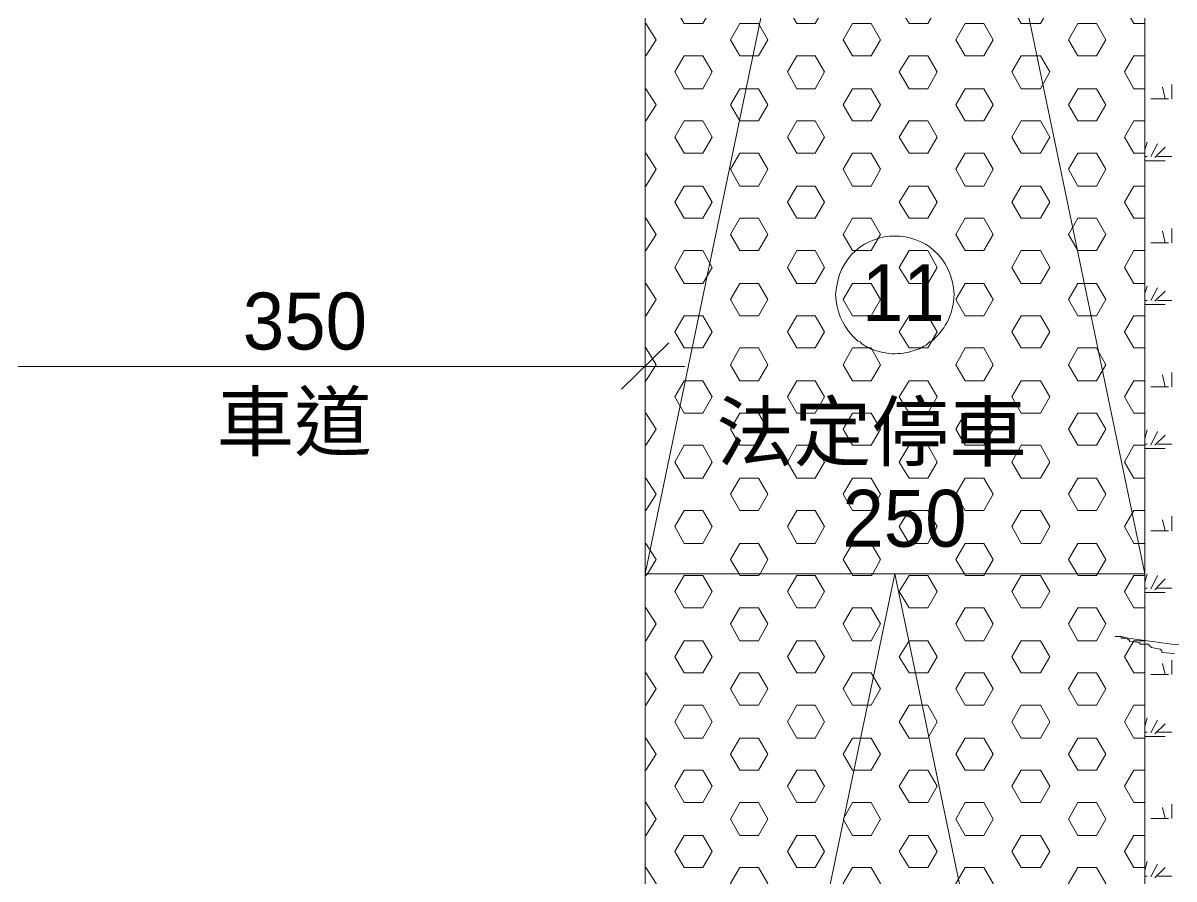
# Model space of a CAD drawing. Header units: millimetres. Extents: x -15161 to 10473752, y -72817 to 33960.
# Drawn here: x 76103 to 76678, y -42074 to -41646 of the extents above; entities that cross this region are included whole.
import ezdxf
from ezdxf import colors
from ezdxf.entities.mleader import LeaderData, LeaderLine
from ezdxf.enums import TextEntityAlignment as Align
from ezdxf.math import Vec2, Vec3

# ---------------------------------------------------------------- set-up
doc = ezdxf.new("R2010")
doc.units = ezdxf.units.MM
doc.layers.add('PDF_幾何圖形', color=7, linetype='Continuous')
doc.layers.add('PDF_文字', color=7, linetype='Continuous')
doc.styles.add('PDF PMingLiU', font='PMingLiU.ttf')
doc.styles.get("Standard").update_dxf_attribs({"font": 'arial.ttf'})

# ---------------------------------------------------------------- blocks, each defined once
blk = doc.blocks.new('建築底圖1140116')
at = {"layer": 'PDF_幾何圖形', "lineweight": 0}
blk.add_lwpolyline([(1839.01, -22577.18), (1488.86, -22577.18, -0.000209), (1488.43, -24980.84)], format="xyb", dxfattribs=at)
for points in [[(2126.08, -23358.36), (2088.82, -23358.36), (2088.82, -25158.67), (2389.01, -25158.67)], [(1839.01, -24558.7), (1839.01, -23958.32), (2088.82, -23958.32), (2088.82, -24558.7)], [(2088.82, -24558.7), (1963.91, -23958.32), (1839.01, -24558.7), (1963.91, -23958.32)], [(1839.01, -24558.7), (1839.01, -23958.32), (2088.82, -23958.32), (2088.82, -24558.7)], [(1867.8, -24266.98), (1858.49, -24266.98), (1853.83, -24275.45), (1858.49, -24283.49), (1867.8, -24283.49), (1872.46, -24275.45)], [(1924.11, -24266.98), (1914.8, -24266.98), (1910.14, -24275.45), (1914.8, -24283.49), (1924.11, -24283.49), (1928.77, -24275.45)], [(1980.43, -24266.98), (1971.11, -24266.98), (1966.03, -24275.45), (1971.11, -24283.49), (1980.43, -24283.49), (1985.08, -24275.45)], [(2036.74, -24266.98), (2027, -24266.98), (2022.34, -24275.45), (2027, -24283.49), (2036.74, -24283.49), (2041.4, -24275.45)], [(1895.75, -24283.49), (1886.43, -24283.49), (1881.77, -24291.54), (1886.43, -24299.58), (1895.75, -24299.58), (1900.4, -24291.54)], [(1952.06, -24283.49), (1942.74, -24283.49), (1938.09, -24291.54), (1942.74, -24299.58), (1952.06, -24299.58), (1956.72, -24291.54)], [(2008.37, -24283.49), (1999.06, -24283.49), (1994.4, -24291.54), (1999.06, -24299.58), (2008.37, -24299.58), (2013.03, -24291.54)], [(2064.68, -24283.49), (2055.37, -24283.49), (2050.71, -24291.54), (2055.37, -24299.58), (2064.68, -24299.58), (2069.34, -24291.54)], [(1867.8, -24299.58), (1858.49, -24299.58), (1853.83, -24307.63), (1858.49, -24316.09), (1867.8, -24316.09), (1872.46, -24307.63)], [(1924.11, -24299.58), (1914.8, -24299.58), (1910.14, -24307.63), (1914.8, -24316.09), (1924.11, -24316.09), (1928.77, -24307.63)], [(1980.43, -24299.58), (1971.11, -24299.58), (1966.03, -24307.63), (1971.11, -24316.09), (1980.43, -24316.09), (1985.08, -24307.63)], [(2036.74, -24299.58), (2027, -24299.58), (2022.34, -24307.63), (2027, -24316.09), (2036.74, -24316.09), (2041.4, -24307.63)], [(1895.75, -24316.09), (1886.43, -24316.09), (1881.77, -24324.14), (1886.43, -24332.18), (1895.75, -24332.18), (1900.4, -24324.14)], [(1952.06, -24316.09), (1942.74, -24316.09), (1938.09, -24324.14), (1942.74, -24332.18), (1952.06, -24332.18), (1956.72, -24324.14)], [(2008.37, -24316.09), (1999.06, -24316.09), (1994.4, -24324.14), (1999.06, -24332.18), (2008.37, -24332.18), (2013.03, -24324.14)], [(2064.68, -24316.09), (2055.37, -24316.09), (2050.71, -24324.14), (2055.37, -24332.18), (2064.68, -24332.18), (2069.34, -24324.14)], [(1867.8, -24332.18), (1858.49, -24332.18), (1853.83, -24340.23), (1858.49, -24348.27), (1867.8, -24348.27), (1872.46, -24340.23)], [(1924.11, -24332.18), (1914.8, -24332.18), (1910.14, -24340.23), (1914.8, -24348.27), (1924.11, -24348.27), (1928.77, -24340.23)], [(1980.43, -24332.18), (1971.11, -24332.18), (1966.03, -24340.23), (1971.11, -24348.27), (1980.43, -24348.27), (1985.08, -24340.23)], [(2036.74, -24332.18), (2027, -24332.18), (2022.34, -24340.23), (2027, -24348.27), (2036.74, -24348.27), (2041.4, -24340.23)], [(1895.75, -24348.27), (1886.43, -24348.27), (1881.77, -24356.32), (1886.43, -24364.78), (1895.75, -24364.78), (1900.4, -24356.32)], [(1952.06, -24348.27), (1942.74, -24348.27), (1938.09, -24356.32), (1942.74, -24364.78), (1952.06, -24364.78), (1956.72, -24356.32)], [(2008.37, -24348.27), (1999.06, -24348.27), (1994.4, -24356.32), (1999.06, -24364.78), (2008.37, -24364.78), (2013.03, -24356.32)], [(2064.68, -24348.27), (2055.37, -24348.27), (2050.71, -24356.32), (2055.37, -24364.78), (2064.68, -24364.78), (2069.34, -24356.32)], [(1867.8, -24364.78), (1858.49, -24364.78), (1853.83, -24372.83), (1858.49, -24380.87), (1867.8, -24380.87), (1872.46, -24372.83)], [(1924.11, -24364.78), (1914.8, -24364.78), (1910.14, -24372.83), (1914.8, -24380.87), (1924.11, -24380.87), (1928.77, -24372.83)], [(1980.43, -24364.78), (1971.11, -24364.78), (1966.03, -24372.83), (1971.11, -24380.87), (1980.43, -24380.87), (1985.08, -24372.83)], [(2036.74, -24364.78), (2027, -24364.78), (2022.34, -24372.83), (2027, -24380.87), (2036.74, -24380.87), (2041.4, -24372.83)], [(1895.75, -24380.87), (1886.43, -24380.87), (1881.77, -24388.92), (1886.43, -24396.96), (1895.75, -24396.96), (1900.4, -24388.92)], [(1952.06, -24380.87), (1942.74, -24380.87), (1938.09, -24388.92), (1942.74, -24396.96), (1952.06, -24396.96), (1956.72, -24388.92)], [(2008.37, -24380.87), (1999.06, -24380.87), (1994.4, -24388.92), (1999.06, -24396.96), (2008.37, -24396.96), (2013.03, -24388.92)], [(2064.68, -24380.87), (2055.37, -24380.87), (2050.71, -24388.92), (2055.37, -24396.96), (2064.68, -24396.96), (2069.34, -24388.92)], [(1867.8, -24396.96), (1858.49, -24396.96), (1853.83, -24405.43), (1858.49, -24413.48), (1867.8, -24413.48), (1872.46, -24405.43)], [(1924.11, -24396.96), (1914.8, -24396.96), (1910.14, -24405.43), (1914.8, -24413.48), (1924.11, -24413.48), (1928.77, -24405.43)], [(1980.43, -24396.96), (1971.11, -24396.96), (1966.03, -24405.43), (1971.11, -24413.48), (1980.43, -24413.48), (1985.08, -24405.43)], [(2036.74, -24396.96), (2027, -24396.96), (2022.34, -24405.43), (2027, -24413.48), (2036.74, -24413.48), (2041.4, -24405.43)], [(1895.75, -24413.48), (1886.43, -24413.48), (1881.77, -24421.52), (1886.43, -24429.57), (1895.75, -24429.57), (1900.4, -24421.52)], [(1952.06, -24413.48), (1942.74, -24413.48), (1938.09, -24421.52), (1942.74, -24429.57), (1952.06, -24429.57), (1956.72, -24421.52)], [(2008.37, -24413.48), (1999.06, -24413.48), (1994.4, -24421.52), (1999.06, -24429.57), (2008.37, -24429.57), (2013.03, -24421.52)], [(2064.68, -24413.48), (2055.37, -24413.48), (2050.71, -24421.52), (2055.37, -24429.57), (2064.68, -24429.57), (2069.34, -24421.52)], [(1867.8, -24429.57), (1858.49, -24429.57), (1853.83, -24437.61), (1858.49, -24445.65), (1867.8, -24445.65), (1872.46, -24437.61)], [(1924.11, -24429.57), (1914.8, -24429.57), (1910.14, -24437.61), (1914.8, -24445.65), (1924.11, -24445.65), (1928.77, -24437.61)], [(1980.43, -24429.57), (1971.11, -24429.57), (1966.03, -24437.61), (1971.11, -24445.65), (1980.43, -24445.65), (1985.08, -24437.61)], [(2036.74, -24429.57), (2027, -24429.57), (2022.34, -24437.61), (2027, -24445.65), (2036.74, -24445.65), (2041.4, -24437.61)], [(1895.75, -24445.65), (1886.43, -24445.65), (1881.77, -24454.12), (1886.43, -24462.17), (1895.75, -24462.17), (1900.4, -24454.12)], [(1952.06, -24445.65), (1942.74, -24445.65), (1938.09, -24454.12), (1942.74, -24462.17), (1952.06, -24462.17), (1956.72, -24454.12)], [(2008.37, -24445.65), (1999.06, -24445.65), (1994.4, -24454.12), (1999.06, -24462.17), (2008.37, -24462.17), (2013.03, -24454.12)], [(2064.68, -24445.65), (2055.37, -24445.65), (2050.71, -24454.12), (2055.37, -24462.17), (2064.68, -24462.17), (2069.34, -24454.12)], [(1867.8, -24462.17), (1858.49, -24462.17), (1853.83, -24470.21), (1858.49, -24478.26), (1867.8, -24478.26), (1872.46, -24470.21)], [(1924.11, -24462.17), (1914.8, -24462.17), (1910.14, -24470.21), (1914.8, -24478.26), (1924.11, -24478.26), (1928.77, -24470.21)], [(1980.43, -24462.17), (1971.11, -24462.17), (1966.03, -24470.21), (1971.11, -24478.26), (1980.43, -24478.26), (1985.08, -24470.21)], [(2036.74, -24462.17), (2027, -24462.17), (2022.34, -24470.21), (2027, -24478.26), (2036.74, -24478.26), (2041.4, -24470.21)], [(1895.75, -24478.26), (1886.43, -24478.26), (1881.77, -24486.3), (1886.43, -24494.35), (1895.75, -24494.35), (1900.4, -24486.3)], [(1952.06, -24478.26), (1942.74, -24478.26), (1938.09, -24486.3), (1942.74, -24494.35), (1952.06, -24494.35), (1956.72, -24486.3)], [(2008.37, -24478.26), (1999.06, -24478.26), (1994.4, -24486.3), (1999.06, -24494.35), (2008.37, -24494.35), (2013.03, -24486.3)], [(2064.68, -24478.26), (2055.37, -24478.26), (2050.71, -24486.3), (2055.37, -24494.35), (2064.68, -24494.35), (2069.34, -24486.3)], [(1867.8, -24494.35), (1858.49, -24494.35), (1853.83, -24502.81), (1858.49, -24510.86), (1867.8, -24510.86), (1872.46, -24502.81)], [(1924.11, -24494.35), (1914.8, -24494.35), (1910.14, -24502.81), (1914.8, -24510.86), (1924.11, -24510.86), (1928.77, -24502.81)], [(1980.43, -24494.35), (1971.11, -24494.35), (1966.03, -24502.81), (1971.11, -24510.86), (1980.43, -24510.86), (1985.08, -24502.81)], [(2036.74, -24494.35), (2027, -24494.35), (2022.34, -24502.81), (2027, -24510.86), (2036.74, -24510.86), (2041.4, -24502.81)], [(1895.75, -24510.86), (1886.43, -24510.86), (1881.77, -24518.9), (1886.43, -24526.95), (1895.75, -24526.95), (1900.4, -24518.9)], [(1952.06, -24510.86), (1942.74, -24510.86), (1938.09, -24518.9), (1942.74, -24526.95), (1952.06, -24526.95), (1956.72, -24518.9)], [(2008.37, -24510.86), (1999.06, -24510.86), (1994.4, -24518.9), (1999.06, -24526.95), (2008.37, -24526.95), (2013.03, -24518.9)], [(2064.68, -24510.86), (2055.37, -24510.86), (2050.71, -24518.9), (2055.37, -24526.95), (2064.68, -24526.95), (2069.34, -24518.9)], [(1867.8, -24526.95), (1858.49, -24526.95), (1853.83, -24534.99), (1858.49, -24543.46), (1867.8, -24543.46), (1872.46, -24534.99)], [(1924.11, -24526.95), (1914.8, -24526.95), (1910.14, -24534.99), (1914.8, -24543.46), (1924.11, -24543.46), (1928.77, -24534.99)], [(1980.43, -24526.95), (1971.11, -24526.95), (1966.03, -24534.99), (1971.11, -24543.46), (1980.43, -24543.46), (1985.08, -24534.99)], [(2036.74, -24526.95), (2027, -24526.95), (2022.34, -24534.99), (2027, -24543.46), (2036.74, -24543.46), (2041.4, -24534.99)], [(1895.75, -24543.46), (1886.43, -24543.46), (1881.77, -24551.51), (1886.01, -24558.7), (1886.43, -24559.55), (1895.75, -24559.55), (1896.59, -24558.7), (1900.4, -24551.51)], [(1952.06, -24543.46), (1942.74, -24543.46), (1938.09, -24551.51), (1942.32, -24558.7), (1942.74, -24559.55), (1952.06, -24559.55), (1952.91, -24558.7), (1956.72, -24551.51)], [(2008.37, -24543.46), (1999.06, -24543.46), (1994.4, -24551.51), (1998.63, -24558.7), (1999.06, -24559.55), (2008.37, -24559.55), (2008.8, -24558.7), (2013.03, -24551.51)], [(2064.68, -24543.46), (2055.37, -24543.46), (2050.71, -24551.51), (2054.95, -24558.7), (2055.37, -24559.55), (2064.68, -24559.55), (2065.11, -24558.7), (2069.34, -24551.51)], [(1839.01, -25158.67), (1839.01, -24558.7), (2088.82, -24558.7), (2088.82, -25158.67)], [(1839.01, -25408.9), (2389.01, -25283.57), (1839.01, -25158.67), (1963.91, -24558.7), (2088.82, -25158.67), (1963.91, -24558.7), (1839.01, -25158.67), (2389.01, -25283.57)], [(1839.01, -25158.67), (1839.01, -24558.7), (2088.82, -24558.7), (2088.82, -25158.67)], [(1867.8, -24559.55), (1858.49, -24559.55), (1853.83, -24567.59), (1858.49, -24575.64), (1867.8, -24575.64), (1872.46, -24567.59)], [(1924.11, -24559.55), (1914.8, -24559.55), (1910.14, -24567.59), (1914.8, -24575.64), (1924.11, -24575.64), (1928.77, -24567.59)], [(1980.43, -24559.55), (1971.11, -24559.55), (1966.03, -24567.59), (1971.11, -24575.64), (1980.43, -24575.64), (1985.08, -24567.59)], [(2036.74, -24559.55), (2027, -24559.55), (2022.34, -24567.59), (2027, -24575.64), (2036.74, -24575.64), (2041.4, -24567.59)], [(1895.75, -24575.64), (1886.43, -24575.64), (1881.77, -24583.68), (1886.43, -24592.15), (1895.75, -24592.15), (1900.4, -24583.68)], [(1952.06, -24575.64), (1942.74, -24575.64), (1938.09, -24583.68), (1942.74, -24592.15), (1952.06, -24592.15), (1956.72, -24583.68)], [(2008.37, -24575.64), (1999.06, -24575.64), (1994.4, -24583.68), (1999.06, -24592.15), (2008.37, -24592.15), (2013.03, -24583.68)], [(2064.68, -24575.64), (2055.37, -24575.64), (2050.71, -24583.68), (2055.37, -24592.15), (2064.68, -24592.15), (2069.34, -24583.68)], [(1867.8, -24592.15), (1858.49, -24592.15), (1853.83, -24600.2), (1858.49, -24608.24), (1867.8, -24608.24), (1872.46, -24600.2)], [(1924.11, -24592.15), (1914.8, -24592.15), (1910.14, -24600.2), (1914.8, -24608.24), (1924.11, -24608.24), (1928.77, -24600.2)], [(1980.43, -24592.15), (1971.11, -24592.15), (1966.03, -24600.2), (1971.11, -24608.24), (1980.43, -24608.24), (1985.08, -24600.2)], [(2036.74, -24592.15), (2027, -24592.15), (2022.34, -24600.2), (2027, -24608.24), (2036.74, -24608.24), (2041.4, -24600.2)], [(1895.75, -24608.24), (1886.43, -24608.24), (1881.77, -24616.29), (1886.43, -24624.33), (1895.75, -24624.33), (1900.4, -24616.29)], [(1952.06, -24608.24), (1942.74, -24608.24), (1938.09, -24616.29), (1942.74, -24624.33), (1952.06, -24624.33), (1956.72, -24616.29)], [(2008.37, -24608.24), (1999.06, -24608.24), (1994.4, -24616.29), (1999.06, -24624.33), (2008.37, -24624.33), (2013.03, -24616.29)], [(2064.68, -24608.24), (2055.37, -24608.24), (2050.71, -24616.29), (2055.37, -24624.33), (2064.68, -24624.33), (2069.34, -24616.29)], [(1867.8, -24624.33), (1858.49, -24624.33), (1853.83, -24632.8), (1858.49, -24640.84), (1867.8, -24640.84), (1872.46, -24632.8)], [(1924.11, -24624.33), (1914.8, -24624.33), (1910.14, -24632.8), (1914.8, -24640.84), (1924.11, -24640.84), (1928.77, -24632.8)], [(1980.43, -24624.33), (1971.11, -24624.33), (1966.03, -24632.8), (1971.11, -24640.84), (1980.43, -24640.84), (1985.08, -24632.8)], [(2036.74, -24624.33), (2027, -24624.33), (2022.34, -24632.8), (2027, -24640.84), (2036.74, -24640.84), (2041.4, -24632.8)], [(1895.75, -24640.84), (1886.43, -24640.84), (1881.77, -24648.89), (1886.43, -24656.93), (1895.75, -24656.93), (1900.4, -24648.89)], [(1952.06, -24640.84), (1942.74, -24640.84), (1938.09, -24648.89), (1942.74, -24656.93), (1952.06, -24656.93), (1956.72, -24648.89)], [(2008.37, -24640.84), (1999.06, -24640.84), (1994.4, -24648.89), (1999.06, -24656.93), (2008.37, -24656.93), (2013.03, -24648.89)], [(2064.68, -24640.84), (2055.37, -24640.84), (2050.71, -24648.89), (2055.37, -24656.93), (2064.68, -24656.93), (2069.34, -24648.89)], [(1867.8, -24656.93), (1858.49, -24656.93), (1853.83, -24664.98), (1858.49, -24673.02), (1867.8, -24673.02), (1872.46, -24664.98)], [(1924.11, -24656.93), (1914.8, -24656.93), (1910.14, -24664.98), (1914.8, -24673.02), (1924.11, -24673.02), (1928.77, -24664.98)], [(1980.43, -24656.93), (1971.11, -24656.93), (1966.03, -24664.98), (1971.11, -24673.02), (1980.43, -24673.02), (1985.08, -24664.98)], [(2036.74, -24656.93), (2027, -24656.93), (2022.34, -24664.98), (2027, -24673.02), (2036.74, -24673.02), (2041.4, -24664.98)], [(1895.75, -24673.02), (1886.43, -24673.02), (1881.77, -24681.49), (1886.43, -24689.53), (1895.75, -24689.53), (1900.4, -24681.49)], [(1952.06, -24673.02), (1942.74, -24673.02), (1938.09, -24681.49), (1942.74, -24689.53), (1952.06, -24689.53), (1956.72, -24681.49)], [(2008.37, -24673.02), (1999.06, -24673.02), (1994.4, -24681.49), (1999.06, -24689.53), (2008.37, -24689.53), (2013.03, -24681.49)], [(2064.68, -24673.02), (2055.37, -24673.02), (2050.71, -24681.49), (2055.37, -24689.53), (2064.68, -24689.53), (2069.34, -24681.49)], [(1867.8, -24689.53), (1858.49, -24689.53), (1853.83, -24697.58), (1858.49, -24705.62), (1867.8, -24705.62), (1872.46, -24697.58)], [(1924.11, -24689.53), (1914.8, -24689.53), (1910.14, -24697.58), (1914.8, -24705.62), (1924.11, -24705.62), (1928.77, -24697.58)], [(1980.43, -24689.53), (1971.11, -24689.53), (1966.03, -24697.58), (1971.11, -24705.62), (1980.43, -24705.62), (1985.08, -24697.58)], [(2036.74, -24689.53), (2027, -24689.53), (2022.34, -24697.58), (2027, -24705.62), (2036.74, -24705.62), (2041.4, -24697.58)], [(1895.75, -24705.62), (1886.43, -24705.62), (1881.77, -24713.67), (1886.43, -24722.14), (1895.75, -24722.14), (1900.4, -24713.67)], [(1952.06, -24705.62), (1942.74, -24705.62), (1938.09, -24713.67), (1942.74, -24722.14), (1952.06, -24722.14), (1956.72, -24713.67)], [(2008.37, -24705.62), (1999.06, -24705.62), (1994.4, -24713.67), (1999.06, -24722.14), (2008.37, -24722.14), (2013.03, -24713.67)], [(2064.68, -24705.62), (2055.37, -24705.62), (2050.71, -24713.67), (2055.37, -24722.14), (2064.68, -24722.14), (2069.34, -24713.67)]]:
    blk.add_lwpolyline(points, close=True, dxfattribs=at)
at = {"layer": 'PDF_幾何圖形', "lineweight": 5}
for points in [[(1839.01, -24558.7), (1839.01, -23958.32), (2088.82, -23958.32), (2088.82, -24558.7)], [(1839.01, -25158.67), (1839.01, -24558.7), (2088.82, -24558.7), (2088.82, -25158.67)]]:
    blk.add_lwpolyline(points, close=True, dxfattribs=at)
at = {"layer": 'PDF_幾何圖形', "lineweight": 0}
for points in [[(2088.82, -24266.98), (2083.31, -24266.98), (2078.66, -24275.45), (2083.31, -24283.49), (2088.82, -24283.49)], [(1839.01, -24299.58), (1839.43, -24299.58), (1844.52, -24291.54), (1839.43, -24283.49), (1839.01, -24283.49)], [(2088.82, -24299.58), (2083.31, -24299.58), (2078.66, -24307.63), (2083.31, -24316.09), (2088.82, -24316.09)], [(1839.01, -24332.18), (1839.43, -24332.18), (1844.52, -24324.14), (1839.43, -24316.09), (1839.01, -24316.09)], [(2098.98, -24321.17), (2097.71, -24315.25)], [(2102.37, -24321.17), (2102.37, -24313.98)], [(2091.78, -24321.17), (2100.67, -24321.17)], [(2088.82, -24332.18), (2083.31, -24332.18), (2078.66, -24340.23), (2083.31, -24348.27), (2088.82, -24348.27)], [(2088.82, -24346.58), (2090.09, -24342.77)], [(2091.78, -24349.97), (2095.17, -24343.61)], [(2093.9, -24350.39), (2098.98, -24345.31)], [(1839.01, -24364.78), (1839.43, -24364.78), (1844.52, -24356.32), (1839.43, -24348.27), (1839.01, -24348.27)], [(2088.82, -24349.97), (2090.09, -24349.97)], [(2095.17, -24349.97), (2102.37, -24349.97)], [(2088.82, -24352.08), (2098.98, -24352.08)], [(2088.82, -24364.78), (2083.31, -24364.78), (2078.66, -24372.83), (2083.31, -24380.87), (2088.82, -24380.87)], [(1839.01, -24396.96), (1839.43, -24396.96), (1844.52, -24388.92), (1839.43, -24380.87), (1839.01, -24380.87)], [(2102.37, -24393.15), (2102.37, -24385.96)], [(2098.98, -24393.15), (2097.71, -24387.23)], [(2088.82, -24396.96), (2083.31, -24396.96), (2078.66, -24405.43), (2083.31, -24413.48), (2088.82, -24413.48)], [(2091.78, -24393.15), (2100.67, -24393.15)], [(1839.01, -24429.57), (1839.43, -24429.57), (1844.52, -24421.52), (1839.43, -24413.48), (1839.01, -24413.48)], [(2088.82, -24418.56), (2090.09, -24414.75)], [(2091.78, -24421.94), (2095.17, -24415.59)], [(2093.9, -24422.37), (2098.98, -24417.29)], [(2088.82, -24421.94), (2090.09, -24421.94)], [(2088.82, -24424.06), (2098.98, -24424.06)], [(2095.17, -24421.94), (2102.37, -24421.94)], [(2088.82, -24429.57), (2083.31, -24429.57), (2078.66, -24437.61), (2083.31, -24445.65), (2088.82, -24445.65)], [(1839.01, -24462.17), (1839.43, -24462.17), (1844.52, -24454.12), (1839.43, -24445.65), (1839.01, -24445.65)], [(1839.01, -24454.97), (1839.43, -24455.39)], [(2098.98, -24465.13), (2097.71, -24459.2)], [(2102.37, -24465.13), (2102.37, -24457.93)], [(2088.82, -24462.17), (2083.31, -24462.17), (2078.66, -24470.21), (2083.31, -24478.26), (2088.82, -24478.26)], [(2091.78, -24465.13), (2100.67, -24465.13)], [(1839.01, -24494.35), (1839.43, -24494.35), (1844.52, -24486.3), (1839.43, -24478.26), (1839.01, -24478.26)], [(1839.01, -24481.22), (1839.43, -24481.64)], [(2088.82, -24490.96), (2090.09, -24486.72)], [(2091.78, -24494.35), (2095.17, -24487.57)], [(2093.9, -24494.35), (2098.98, -24489.27)], [(2088.82, -24494.35), (2083.31, -24494.35), (2078.66, -24502.81), (2083.31, -24510.86), (2088.82, -24510.86)], [(2088.82, -24493.92), (2090.09, -24493.92)], [(2095.17, -24493.92), (2102.37, -24493.92)], [(2088.82, -24496.04), (2098.98, -24496.04)], [(1839.01, -24526.95), (1839.43, -24526.95), (1844.52, -24518.9), (1839.43, -24510.86), (1839.01, -24510.86)], [(2088.82, -24526.95), (2083.31, -24526.95), (2078.66, -24534.99), (2083.31, -24543.46), (2088.82, -24543.46)], [(2102.37, -24537.11), (2102.37, -24529.91)], [(2098.98, -24537.11), (2097.71, -24531.61)], [(2091.78, -24537.11), (2100.67, -24537.11)], [(1839.01, -24559.55), (1839.43, -24559.55), (1840.28, -24558.7), (1844.52, -24551.51), (1839.43, -24543.46), (1839.01, -24543.46)], [(2088.82, -24562.94), (2090.09, -24558.7)], [(2088.82, -24559.55), (2083.31, -24559.55), (2078.66, -24567.59), (2083.31, -24575.64), (2088.82, -24575.64)], [(2091.78, -24566.32), (2095.17, -24559.55)], [(2093.9, -24566.75), (2098.98, -24561.24)], [(2088.82, -24565.9), (2090.09, -24565.9)], [(2088.82, -24568.02), (2098.98, -24568.02)], [(2095.17, -24565.9), (2102.37, -24565.9)], [(1839.01, -24592.15), (1839.43, -24592.15), (1844.52, -24583.68), (1839.43, -24575.64), (1839.01, -24575.64)], [(2088.82, -24592.15), (2083.31, -24592.15), (2078.66, -24600.2), (2083.31, -24608.24), (2088.82, -24608.24)], [(2098.98, -24609.09), (2097.71, -24603.58)], [(2102.37, -24609.09), (2102.37, -24601.89)], [(1839.01, -24624.33), (1839.43, -24624.33), (1844.52, -24616.29), (1839.43, -24608.24), (1839.01, -24608.24)], [(2091.78, -24609.09), (2100.67, -24609.09)], [(2088.82, -24624.33), (2083.31, -24624.33), (2078.66, -24632.8), (2083.31, -24640.84), (2088.82, -24640.84)], [(2088.82, -24634.92), (2090.09, -24630.68)], [(2091.78, -24638.3), (2095.17, -24631.95)], [(2093.9, -24638.73), (2098.98, -24633.65)], [(2088.82, -24637.88), (2090.09, -24637.88)], [(2095.17, -24637.88), (2102.37, -24637.88)], [(1839.01, -24656.93), (1839.43, -24656.93), (1844.52, -24648.89), (1839.43, -24640.84), (1839.01, -24640.84)], [(2088.82, -24640), (2098.98, -24640)], [(2088.82, -24656.93), (2083.31, -24656.93), (2078.66, -24664.98), (2083.31, -24673.02), (2088.82, -24673.02)], [(1839.01, -24689.53), (1839.43, -24689.53), (1844.52, -24681.49), (1839.43, -24673.02), (1839.01, -24673.02)], [(2102.37, -24681.07), (2102.37, -24673.87)], [(2098.98, -24681.07), (2097.71, -24675.56)], [(2091.78, -24681.07), (2100.67, -24681.07)], [(2088.82, -24689.53), (2083.31, -24689.53), (2078.66, -24697.58), (2083.31, -24705.62), (2088.82, -24705.62)], [(2088.82, -24706.89), (2090.09, -24702.66)], [(1839.01, -24722.14), (1839.43, -24722.14), (1844.52, -24713.67), (1839.43, -24705.62), (1839.01, -24705.62)], [(2091.78, -24710.28), (2095.17, -24703.93)], [(2093.9, -24710.7), (2098.98, -24705.62)], [(2088.82, -24709.86), (2090.09, -24709.86)], [(2095.17, -24709.86), (2102.37, -24709.86)]]:
    blk.add_lwpolyline(points, dxfattribs=at)
at = {"layer": 'PDF_幾何圖形', "lineweight": 9}
for points in [[(1850.87, -24443.11), (1827.16, -24466.4)], [(1839.01, -24471.06), (1839.01, -24444.81)], [(1468.96, -24454.97), (1488.86, -24454.97), (1839.01, -24454.97), (1858.91, -24454.97)]]:
    blk.add_lwpolyline(points, dxfattribs=at)
at = {"layer": 'PDF_幾何圖形', "lineweight": 5}
blk.add_lwpolyline([(1942.74, -24439.73), (1945.29, -24442.27), (1946.56, -24442.69)], dxfattribs=at)
blk.add_lwpolyline([(1963.91, -24448.62, 0.090274), (1974.92, -24446.5), (1976.19, -24446.08), (1977.04, -24445.65), (1978.31, -24444.81), (1979.58, -24444.38)], format="xyb", dxfattribs=at)
at = {"layer": 'PDF_幾何圖形', "lineweight": 13}
blk.add_lwpolyline([(2074, -24590.04), (2076.96, -24590.04), (2074, -24590.04)], dxfattribs=at)
blk.add_lwpolyline([(2076.96, -24590.88), (2076.96, -24590.04), (2080.35, -24590.88)], close=True, dxfattribs=at)
blk.add_lwpolyline([(2103.64, -24598.5), (2097.29, -24598.08), (2097.29, -24597.23), (2096.44, -24596.39), (2092.21, -24595.54), (2090.51, -24593.85), (2086.28, -24593.85), (2086.28, -24593), (2081.2, -24592.58), (2081.2, -24591.73), (2080.35, -24591.73), (2080.35, -24590.88, 0.003426), (2119.3, -24595.96)], format="xyb", dxfattribs=at)
at = {"layer": 'PDF_幾何圖形', "lineweight": 0}
blk.add_open_spline([(1839.01, -24903.78), (1839.01, -24128.24), (1839.01, -23352.71), (1839.01, -22577.18)], degree=3, dxfattribs=at)
at = {"layer": 'PDF_幾何圖形', "lineweight": 5}
for points in [[(1993.55, -24418.98), (1991.07, -24380.01), (1936.76, -24380.01), (1934.28, -24418.98)], [(1934.28, -24418.98), (1934.83, -24427.82), (1936.88, -24432.96), (1942.74, -24439.73)], [(1984.24, -24440.57), (1990.62, -24433.74), (1992.99, -24428.22), (1993.55, -24418.98)], [(1946.56, -24442.69), (1948.64, -24445.15), (1948.8, -24444.19), (1951.64, -24446.08)], [(1979.58, -24444.38), (1982.95, -24440.64), (1980.86, -24444.31), (1984.24, -24440.57)], [(1951.64, -24446.08), (1955.63, -24447.59), (1959.65, -24448.63), (1963.91, -24448.62)]]:
    blk.add_open_spline(points, degree=3, dxfattribs=at)
at = {"layer": 'PDF_文字', "char_height": 28.447, "attachment_point": 4, "style": 'PDF PMingLiU'}
for s, insert in [('11', (1947.4, -24418.07)), ('350', (1637.89, -24432.47)), ('車道', (1624.77, -24484.12)), ('法定停車', (1874.58, -24489.2)), ('250', (1937.66, -24531.12))]:
    blk.add_mtext(s, dxfattribs=dict(at, insert=insert))
blk = doc.blocks.new('_DetailCallout')
at = {"color": 0, "linetype": 'ByBlock', "lineweight": -2, "transparency": 16777216}
blk.add_line((8, 0), (-8, 0), dxfattribs=at)
blk.add_circle((0, 0), 8, dxfattribs=at)
at = {"color": 0, "transparency": 16777216}
for tag, p in [('視圖號碼', (0, 1)), ('圖紙號碼', (0, -6))]:
    blk.add_attdef(tag, text='', height=3, dxfattribs=at).set_placement(p, align=Align.CENTER)

msp = doc.modelspace()

# ---------------------------------------------------------------- block references
at = {"color": 2}
msp.add_blockref('建築底圖1140116', (74574.9411, -17363.1172), dxfattribs=at)

# ---------------------------------------------------------------- leaders
at = {"color": 30}
ml = msp.add_multileader_block('Standard', dxfattribs=at)
ml.set_content('_DetailCallout', color=30, scale=15)
ml.set_attribute('視圖號碼', '急速庫', width=0)
ml.set_attribute('圖紙號碼', 'B', width=0)
ml.set_leader_properties()
ml.build(insert=Vec2(0, 0))
ml.multileader.update_dxf_attribs({"leader_type": 0})
ctx = ml.context
ctx.base_point, ctx.plane_origin = Vec3(93372.1061, -47545.9996), Vec3(93492.1061, -47545.9996)
notes = []
notes.append((ctx, [(0, (0, 0, 0), (0, 0), (1, 0), 1, [])]))
ctx.block.insert = Vec3(93492.1061, -47545.9996)
ml = msp.add_multileader_block('Standard', dxfattribs=at)
ml.set_content('_DetailCallout', color=30, scale=15)
ml.set_attribute('視圖號碼', '急速庫', width=0)
ml.set_attribute('圖紙號碼', 'A-2', width=0)
ml.set_leader_properties()
ml.build(insert=Vec2(0, 0))
ml.multileader.update_dxf_attribs({"leader_type": 0})
ctx = ml.context
ctx.base_point, ctx.plane_origin = Vec3(93704.3054, -47545.9996), Vec3(93824.3054, -47545.9996)
notes.append((ctx, [(0, (0, 0, 0), (0, 0), (1, 0), 1, [])]))
ctx.block.insert = Vec3(93824.3054, -47545.9996)
ml = msp.add_multileader_block('Standard', dxfattribs=at)
ml.set_content('_DetailCallout', color=30, scale=15)
ml.set_attribute('視圖號碼', '急速庫', width=0)
ml.set_attribute('圖紙號碼', 'A-1', width=0)
ml.set_leader_properties()
ml.build(insert=Vec2(0, 0))
ml.multileader.update_dxf_attribs({"leader_type": 0})
ctx = ml.context
ctx.base_point, ctx.plane_origin = Vec3(94041.3644, -47545.9996), Vec3(94161.3644, -47545.9996)
notes.append((ctx, [(0, (0, 0, 0), (0, 0), (1, 0), 1, [])]))
ctx.block.insert = Vec3(94161.3644, -47545.9996)
ml = msp.add_multileader_block('Standard', dxfattribs=at)
ml.set_content('_DetailCallout', color=30, scale=15)
ml.set_attribute('視圖號碼', '半成品', width=0)
ml.set_attribute('圖紙號碼', 'B', width=0)
ml.set_leader_properties()
ml.build(insert=Vec2(0, 0))
ml.multileader.update_dxf_attribs({"leader_type": 0})
ctx = ml.context
ctx.base_point, ctx.plane_origin = Vec3(93372.1061, -48769.6603), Vec3(93492.1061, -48769.6603)
notes.append((ctx, [(0, (0, 0, 0), (0, 0), (1, 0), 1, [])]))
ctx.block.insert = Vec3(93492.1061, -48769.6603)
ml = msp.add_multileader_block('Standard', dxfattribs=at)
ml.set_content('_DetailCallout', color=30, scale=15)
ml.set_attribute('視圖號碼', '半成品', width=0)
ml.set_attribute('圖紙號碼', 'A-2', width=0)
ml.set_leader_properties()
ml.build(insert=Vec2(0, 0))
ml.multileader.update_dxf_attribs({"leader_type": 0})
ctx = ml.context
ctx.base_point, ctx.plane_origin = Vec3(93704.3054, -48769.6603), Vec3(93824.3054, -48769.6603)
notes.append((ctx, [(0, (0, 0, 0), (0, 0), (1, 0), 1, [])]))
ctx.block.insert = Vec3(93824.3054, -48769.6603)
ml = msp.add_multileader_block('Standard', dxfattribs=at)
ml.set_content('_DetailCallout', color=30, scale=15)
ml.set_attribute('視圖號碼', '半成品', width=0)
ml.set_attribute('圖紙號碼', 'A-1', width=0)
ml.set_leader_properties()
ml.build(insert=Vec2(0, 0))
ml.multileader.update_dxf_attribs({"leader_type": 0})
ctx = ml.context
ctx.base_point, ctx.plane_origin = Vec3(94041.3644, -48769.6603), Vec3(94161.3644, -48769.6603)
notes.append((ctx, [(0, (0, 0, 0), (0, 0), (1, 0), 1, [])]))
ctx.block.insert = Vec3(94161.3644, -48769.6603)
at = {"color": 54}
ml = msp.add_multileader_block('Standard', dxfattribs=at)
ml.set_content('_DetailCallout', color=54, scale=15)
ml.set_attribute('視圖號碼', '急速庫', width=0)
ml.set_attribute('圖紙號碼', 'A機', width=0)
ml.set_leader_properties()
ml.build(insert=Vec2(0, 0))
ml.multileader.update_dxf_attribs({"leader_type": 0})
ctx = ml.context
ctx.base_point, ctx.plane_origin = Vec3(92864.6909, -48811.8789), Vec3(92984.6909, -48811.8789)
notes.append((ctx, [(0, (0, 0, 0), (0, 0), (1, 0), 1, [])]))
ctx.block.insert = Vec3(92984.6909, -48811.8789)
ml = msp.add_multileader_block('Standard', dxfattribs=at)
ml.set_content('_DetailCallout', color=54, scale=15)
ml.set_attribute('視圖號碼', '半成品', width=0)
ml.set_attribute('圖紙號碼', 'A機', width=0)
ml.set_leader_properties()
ml.build(insert=Vec2(0, 0))
ml.multileader.update_dxf_attribs({"leader_type": 0})
ctx = ml.context
ctx.base_point, ctx.plane_origin = Vec3(92588.6191, -48811.8789), Vec3(92708.6191, -48811.8789)
notes.append((ctx, [(0, (0, 0, 0), (0, 0), (1, 0), 1, [])]))
ctx.block.insert = Vec3(92708.6191, -48811.8789)
ml = msp.add_multileader_block('Standard', dxfattribs=at)
ml.set_content('_DetailCallout', color=54, scale=15)
ml.set_attribute('視圖號碼', '急速庫', width=0)
ml.set_attribute('圖紙號碼', 'B機', width=0)
ml.set_leader_properties()
ml.build(insert=Vec2(0, 0))
ml.multileader.update_dxf_attribs({"leader_type": 0})
ctx = ml.context
ctx.base_point, ctx.plane_origin = Vec3(92864.6909, -49217.4155), Vec3(92984.6909, -49217.4155)
notes.append((ctx, [(0, (0, 0, 0), (0, 0), (1, 0), 1, [])]))
ctx.block.insert = Vec3(92984.6909, -49217.4155)
ml = msp.add_multileader_block('Standard', dxfattribs=at)
ml.set_content('_DetailCallout', color=54, scale=15)
ml.set_attribute('視圖號碼', '半成品', width=0)
ml.set_attribute('圖紙號碼', 'B機', width=0)
ml.set_leader_properties()
ml.build(insert=Vec2(0, 0))
ml.multileader.update_dxf_attribs({"leader_type": 0})
ctx = ml.context
ctx.base_point, ctx.plane_origin = Vec3(92588.6191, -49217.4155), Vec3(92708.6191, -49217.4155)
notes.append((ctx, [(0, (0, 0, 0), (0, 0), (1, 0), 1, [])]))
ctx.block.insert = Vec3(92708.6191, -49217.4155)
at = {"color": 230}
ml = msp.add_multileader_block('Standard', dxfattribs=at)
ml.set_content('_DetailCallout', color=230, scale=15)
ml.set_attribute('視圖號碼', '急速庫', width=0)
ml.set_attribute('圖紙號碼', 'B機', width=0)
ml.set_leader_properties()
ml.build(insert=Vec2(0, 0))
ml.multileader.update_dxf_attribs({"leader_type": 0})
ctx = ml.context
ctx.base_point, ctx.plane_origin = Vec3(92705.7859, -47644.3382), Vec3(92825.7859, -47644.3382)
notes.append((ctx, [(0, (0, 0, 0), (0, 0), (1, 0), 1, [])]))
ctx.block.insert = Vec3(92825.7859, -47644.3382)
ml = msp.add_multileader_block('Standard', dxfattribs=at)
ml.set_content('_DetailCallout', color=230, scale=15)
ml.set_attribute('視圖號碼', '半成品', width=0)
ml.set_attribute('圖紙號碼', 'B機', width=0)
ml.set_leader_properties()
ml.build(insert=Vec2(0, 0))
ml.multileader.update_dxf_attribs({"leader_type": 0})
ctx = ml.context
ctx.base_point, ctx.plane_origin = Vec3(92429.7141, -47644.3382), Vec3(92549.7141, -47644.3382)
notes.append((ctx, [(0, (0, 0, 0), (0, 0), (1, 0), 1, [])]))
ctx.block.insert = Vec3(92549.7141, -47644.3382)
ml = msp.add_multileader_block('Standard', dxfattribs=at)
ml.set_content('_DetailCallout', color=230, scale=15)
ml.set_attribute('視圖號碼', '急速庫', width=0)
ml.set_attribute('圖紙號碼', 'A機', width=0)
ml.set_leader_properties()
ml.build(insert=Vec2(0, 0))
ml.multileader.update_dxf_attribs({"leader_type": 0})
ctx = ml.context
ctx.base_point, ctx.plane_origin = Vec3(92705.7859, -47937.3382), Vec3(92825.7859, -47937.3382)
notes.append((ctx, [(0, (0, 0, 0), (0, 0), (1, 0), 1, [])]))
ctx.block.insert = Vec3(92825.7859, -47937.3382)
ml = msp.add_multileader_block('Standard', dxfattribs=at)
ml.set_content('_DetailCallout', color=230, scale=15)
ml.set_attribute('視圖號碼', '半成品', width=0)
ml.set_attribute('圖紙號碼', 'A機', width=0)
ml.set_leader_properties()
ml.build(insert=Vec2(0, 0))
ml.multileader.update_dxf_attribs({"leader_type": 0})
ctx = ml.context
ctx.base_point, ctx.plane_origin = Vec3(92429.7141, -47937.3382), Vec3(92549.7141, -47937.3382)
notes.append((ctx, [(0, (0, 0, 0), (0, 0), (1, 0), 1, [])]))
ctx.block.insert = Vec3(92549.7141, -47937.3382)
at = {"color": 30}
ml = msp.add_multileader_block('Standard', dxfattribs=at)
ml.set_content('_DetailCallout', color=30, scale=15)
ml.set_attribute('視圖號碼', '冷藏庫', width=0)
ml.set_attribute('圖紙號碼', 'A', width=0)
ml.set_leader_properties()
ml.build(insert=Vec2(0, 0))
ml.multileader.update_dxf_attribs({"leader_type": 0})
ctx = ml.context
ctx.base_point, ctx.plane_origin = Vec3(95395.445, -46487.1906), Vec3(95515.445, -46487.1906)
notes.append((ctx, [(0, (0, 0, 0), (0, 0), (1, 0), 1, [])]))
ctx.block.insert = Vec3(95515.445, -46487.1906)
at = {"color": 54}
ml = msp.add_multileader_block('Standard', dxfattribs=at)
ml.set_content('_DetailCallout', color=54, scale=15)
ml.set_attribute('視圖號碼', '冷藏庫', width=0)
ml.set_attribute('圖紙號碼', 'A機', width=0)
ml.set_leader_properties()
ml.build(insert=Vec2(0, 0))
ml.multileader.update_dxf_attribs({"leader_type": 0})
ctx = ml.context
ctx.base_point, ctx.plane_origin = Vec3(95523.1747, -46044.6887), Vec3(95643.1747, -46044.6887)
notes.append((ctx, [(0, (0, 0, 0), (0, 0), (1, 0), 1, [])]))
ctx.block.insert = Vec3(95643.1747, -46044.6887)
at = {"color": 230}
ml = msp.add_multileader_block('Standard', dxfattribs=at)
ml.set_content('_DetailCallout', color=230, scale=15)
ml.set_attribute('視圖號碼', '冷藏庫', width=0)
ml.set_attribute('圖紙號碼', 'A機', width=0)
ml.set_leader_properties()
ml.build(insert=Vec2(0, 0))
ml.multileader.update_dxf_attribs({"leader_type": 0})
ctx = ml.context
ctx.base_point, ctx.plane_origin = Vec3(94919.177, -46299.7897), Vec3(95039.177, -46299.7897)
notes.append((ctx, [(0, (0, 0, 0), (0, 0), (1, 0), 1, [])]))
ctx.block.insert = Vec3(95039.177, -46299.7897)
for ctx, leaders in notes:
    for number, flags, end, landing, length, lines in leaders:
        leader = LeaderData()
        leader.index, (leader.has_last_leader_line, leader.has_dogleg_vector, leader.attachment_direction) = number, flags
        leader.last_leader_point, leader.dogleg_vector, leader.dogleg_length = Vec3(end), Vec3(landing), length
        for number, points, colour, breaks in lines:
            line = LeaderLine()
            line.index, line.vertices, line.color, line.breaks = number, Vec3.list(points), colors.encode_raw_color(colour), breaks
            leader.lines.append(line)
        ctx.leaders.append(leader)

doc.saveas('drawing.dxf')
